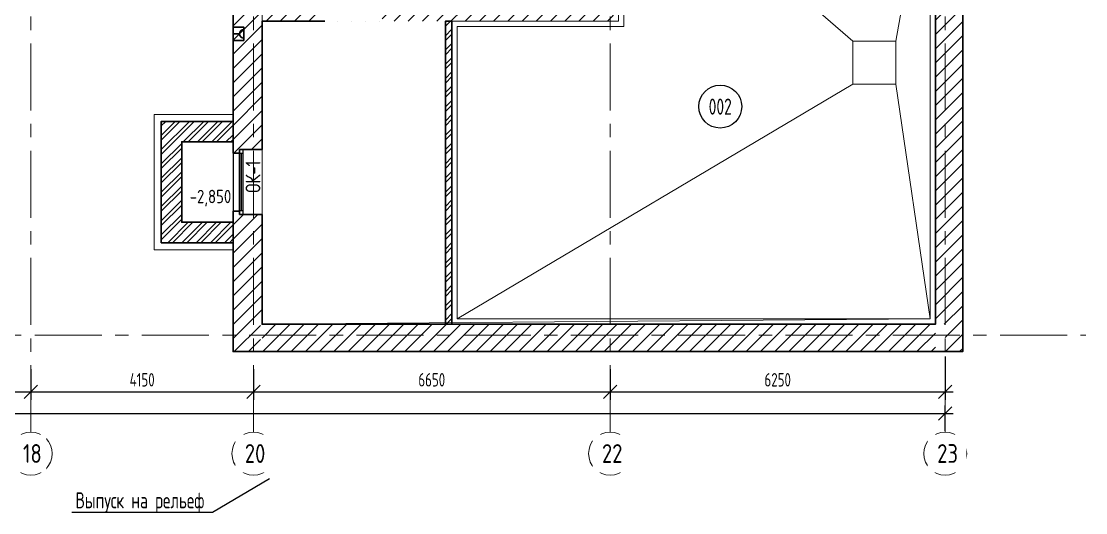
# Model space of a CAD drawing. Header units: millimetres. Extents: x -13407 to 93998, y -3312 to 109271.
# Drawn here: x 51187 to 71033, y -3312 to 5851 of the extents above; entities that cross this region are included whole.
import ezdxf
from ezdxf import colors
from ezdxf.entities.mleader import LeaderData, LeaderLine
from ezdxf.enums import TextEntityAlignment as Align
from ezdxf.math import Vec2, Vec3

# ---------------------------------------------------------------- set-up
doc = ezdxf.new("R2010")
doc.units = ezdxf.units.MM
doc.linetypes.add('CENTER', pattern=[2, 1.25, -0.25, 0.25, -0.25])
for name, color, linetype, lineweight in [('АР_Маркер экспликации', 239, 'Continuous', 13), ('АР_МосжилНии_Стены', 202, 'Continuous', 30), ('АР_Номер помещения', 1, 'Continuous', 25), ('АР_Окна', 4, 'Continuous', 0), ('АР_Оси', 193, 'Continuous', 9), ('АР_Оси размеры', 164, 'Continuous', 9), ('АР_Отметки', 250, 'Continuous', 15), ('АР_Перегородки кирпич', 244, 'Continuous', 30), ('АР_Перегородки_кирпич_Штрих', 244, 'Continuous', 5), ('АР_Помещения_площадь', 19, 'Continuous', 9), ('АР_тонкая линия', 250, 'Continuous', 0), ('АР_Штриховка кирпич', 250, 'Continuous', 9), ('АР_Штриховка монолит', 250, 'Continuous', 9), ('Маркировка ОКОН', 7, 'Continuous', 18), ('Подвал', 250, 'Continuous', 30)]:
    doc.layers.add(name, color=color, linetype=linetype, lineweight=lineweight)
doc.layers.add('АР_новое окно', color=160, linetype='Continuous')
doc.layers.add('АР_Таблицы', color=250, linetype='Continuous')
doc.styles.add('ISOCPEUR', font='isocpeur.ttf', dxfattribs={"width": 0.7})
doc.styles.add('PDF ISOCPEUR', font='isocpeur.ttf')
doc.styles.get("Standard").update_dxf_attribs({"font": 'arial.ttf'})
doc.styles.add('ГОСТ 2.304', font='isocpeur.ttf', dxfattribs={"width": 0.7})
doc.dimstyles.new('СПДС', dxfattribs={"dimscale": 100, "dimtxt": 2.5, "dimasz": 2.5, "dimexe": 1.5, "dimexo": 0, "dimgap": 1, "dimtad": 1, "dimdec": 0, "dimrnd": 1, "dimtxsty": 'ГОСТ 2.304', "dimblk": 'OBLIQUE', "dimcen": 2.5, "dimdle": 1.5, "dimadec": 0, "dimazin": 2, "dimtfac": 0.75, "dimtdec": 0, "dimtmove": 1, "dimatfit": 3, "dimfxl": 1, "dimtolj": 1, "dimarcsym": 1})
pattern_1 = [(45, (331452.74, -55205.68), (-132.58252, 132.58252), [])]

# ---------------------------------------------------------------- blocks, each defined once
blk = doc.blocks.new('*U18')
at = {"layer": 'АР_новое окно', "lineweight": 20}
for p, q in [((0, 1210), (-70, 1210)), ((0, 0), (-70, 0))]:
    blk.add_line(p, q, dxfattribs=at)
at = {"layer": 'АР_новое окно'}
for p, q in [((-70, 1210), (-70, 0)), ((-70, 0), (-70, 1210)), ((0, 1210), (0, 0)), ((0, 1140), (-70, 1140)), ((-35, 1140), (-35, 70)), ((0, 70), (-70, 70))]:
    blk.add_line(p, q, dxfattribs=at)
blk = doc.blocks.new('_Oblique')
at = {"color": 0, "linetype": 'ByBlock', "lineweight": -2}
blk.add_line((-0.5, -0.5), (0.5, 0.5), dxfattribs=at)
blk = doc.blocks.new('*D87')
at = {"layer": 'АР_Оси размеры', "color": 0, "lineweight": -2, "ltscale": 100, "transparency": 16777216}
for p, q in [((47535, -485), (47535, -1209)), ((51365, -636), (51365, -1209)), ((47385, -1059), (51515, -1059))]:
    blk.add_line(p, q, dxfattribs=at)
at = {"layer": 'АР_Оси размеры', "color": 0, "lineweight": -2, "ltscale": 100, "transparency": 16777216, "xscale": 250, "yscale": 250, "zscale": 250, "rotation": 180}
blk.add_blockref('_Oblique', (47535, -1059), dxfattribs=at)
at = {"layer": 'АР_Оси размеры', "color": 0, "lineweight": -2, "ltscale": 100, "transparency": 16777216, "xscale": 250, "yscale": 250, "zscale": 250}
blk.add_blockref('_Oblique', (51365, -1059), dxfattribs=at)
at = {"layer": 'АР_Оси размеры', "color": 0, "ltscale": 100, "transparency": 16777216, "insert": (49450, -834), "char_height": 250, "attachment_point": 5, "style": 'ГОСТ 2.304'}
blk.add_mtext('\\A1;3830', dxfattribs=at)
blk = doc.blocks.new('*D88')
at = {"layer": 'АР_Оси размеры', "color": 0, "lineweight": -2, "ltscale": 100, "transparency": 16777216}
for p, q in [((51365, -636), (51365, -1209)), ((55515, -636), (55515, -1209)), ((51215, -1059), (55665, -1059))]:
    blk.add_line(p, q, dxfattribs=at)
at = {"layer": 'АР_Оси размеры', "color": 0, "lineweight": -2, "ltscale": 100, "transparency": 16777216, "xscale": 250, "yscale": 250, "zscale": 250, "rotation": 180}
blk.add_blockref('_Oblique', (51365, -1059), dxfattribs=at)
at = {"layer": 'АР_Оси размеры', "color": 0, "lineweight": -2, "ltscale": 100, "transparency": 16777216, "xscale": 250, "yscale": 250, "zscale": 250}
blk.add_blockref('_Oblique', (55515, -1059), dxfattribs=at)
at = {"layer": 'АР_Оси размеры', "color": 0, "ltscale": 100, "transparency": 16777216, "insert": (53440, -834), "char_height": 250, "attachment_point": 5, "style": 'ГОСТ 2.304'}
blk.add_mtext('\\A1;4150', dxfattribs=at)
blk = doc.blocks.new('*D89')
at = {"layer": 'АР_Оси размеры', "color": 0, "lineweight": -2, "ltscale": 100, "transparency": 16777216}
for p, q in [((55515, -636), (55515, -1209)), ((62165, -636), (62165, -1209)), ((55365, -1059), (62315, -1059))]:
    blk.add_line(p, q, dxfattribs=at)
at = {"layer": 'АР_Оси размеры', "color": 0, "lineweight": -2, "ltscale": 100, "transparency": 16777216, "xscale": 250, "yscale": 250, "zscale": 250, "rotation": 180}
blk.add_blockref('_Oblique', (55515, -1059), dxfattribs=at)
at = {"layer": 'АР_Оси размеры', "color": 0, "lineweight": -2, "ltscale": 100, "transparency": 16777216, "xscale": 250, "yscale": 250, "zscale": 250}
blk.add_blockref('_Oblique', (62165, -1059), dxfattribs=at)
at = {"layer": 'АР_Оси размеры', "color": 0, "ltscale": 100, "transparency": 16777216, "insert": (58840, -834), "char_height": 250, "attachment_point": 5, "style": 'ГОСТ 2.304'}
blk.add_mtext('\\A1;6650', dxfattribs=at)
blk = doc.blocks.new('*D90')
at = {"layer": 'АР_Оси размеры', "color": 0, "lineweight": -2, "ltscale": 100, "transparency": 16777216}
for p, q in [((68415, -397), (68415, -1209)), ((62165, -636), (62165, -1209)), ((62015, -1059), (68565, -1059))]:
    blk.add_line(p, q, dxfattribs=at)
at = {"layer": 'АР_Оси размеры', "color": 0, "lineweight": -2, "ltscale": 100, "transparency": 16777216, "xscale": 250, "yscale": 250, "zscale": 250, "rotation": 180}
blk.add_blockref('_Oblique', (62165, -1059), dxfattribs=at)
at = {"layer": 'АР_Оси размеры', "color": 0, "lineweight": -2, "ltscale": 100, "transparency": 16777216, "xscale": 250, "yscale": 250, "zscale": 250}
blk.add_blockref('_Oblique', (68415, -1059), dxfattribs=at)
at = {"layer": 'АР_Оси размеры', "color": 0, "ltscale": 100, "transparency": 16777216, "insert": (65290, -834), "char_height": 250, "attachment_point": 5, "style": 'ГОСТ 2.304'}
blk.add_mtext('\\A1;6250', dxfattribs=at)
blk = doc.blocks.new('*D92')
at = {"layer": 'АР_Оси размеры', "color": 0, "lineweight": -2, "ltscale": 100, "transparency": 16777216}
for p, q in [((0, -1786), (0, -1311)), ((68415, -1786), (68415, -1311)), ((-150, -1461), (68565, -1461))]:
    blk.add_line(p, q, dxfattribs=at)
at = {"layer": 'АР_Оси размеры', "color": 0, "lineweight": -2, "ltscale": 100, "transparency": 16777216, "xscale": 250, "yscale": 250, "zscale": 250, "rotation": 180}
blk.add_blockref('_Oblique', (0, -1461), dxfattribs=at)
at = {"layer": 'АР_Оси размеры', "color": 0, "lineweight": -2, "ltscale": 100, "transparency": 16777216, "xscale": 250, "yscale": 250, "zscale": 250}
blk.add_blockref('_Oblique', (68415, -1461), dxfattribs=at)
at = {"layer": 'АР_Оси размеры', "color": 0, "ltscale": 100, "transparency": 16777216, "insert": (34208, -1236), "char_height": 250, "attachment_point": 5, "style": 'ГОСТ 2.304'}
blk.add_mtext('\\A1;68415', dxfattribs=at)
blk = doc.blocks.new('*U161')
at = {"layer": 'АР_Номер помещения', "color": 7}
blk.add_circle((-8971, 4692), 400, dxfattribs=at)
at = {"layer": 'АР_Номер помещения', "color": 7, "style": 'ISOCPEUR', "width": 0.7}
blk.add_attdef('НОМЕР_ПОМЕЩЕНИЯ', text='', height=300, dxfattribs=at).set_placement((-8971, 4692), align=Align.MIDDLE_CENTER)
at = {"layer": 'АР_Помещения_площадь', "color": 7, "lineweight": 30, "width": 0.7, "flags": 104}
blk.add_attdef('ИМЯ_ПОМЕЩЕНИЯ', text='', height=100, dxfattribs=at).set_placement((158, 1217), align=Align.MIDDLE_CENTER)
blk = doc.blocks.new('_DotSmall')
at = {"color": 0, "linetype": 'ByBlock', "const_width": 0.5}
blk.add_lwpolyline([(-0.0625, 0, 1), (0.0625, 0, 1)], format="xyb", close=True, dxfattribs=at)

msp = doc.modelspace()

# ---------------------------------------------------------------- hatches: boundary and pattern name
at = {"layer": 'АР_Перегородки_кирпич_Штрих', "ltscale": 100}
h = msp.add_hatch(dxfattribs=at)
h.set_pattern_fill('ANSI32', color=256, scale=500)
h.set_pattern_definition([(45, (330649.54, -59624.05), (-132.58252, 132.58252), []), (45, (330737.93, -59624.05), (-132.58252, 132.58252), [])])
h.paths.add_polyline_path([(59216.4, 5851.3), (59096.3, 5851.3), (59216.5, 5851.3)], flags=16)
h.paths.add_polyline_path([(59216.5, 5851.3), (59096.3, 5851.3), (59096.3, 5091.6), (59216.5, 5091.6)])
h.paths.add_polyline_path([(59216.5, 5091.6), (59096.3, 5091.6), (59096.3, 201), (59216.5, 201), (59216.5, 3655.5)])
at = {"layer": 'АР_Штриховка кирпич', "ltscale": 100}
h = msp.add_hatch(dxfattribs=at)
h.set_pattern_fill('ANSI32', color=256, scale=500)
h.set_pattern_definition([(45, (346742.01, -55205.68), (-132.58252, 132.58252), []), (45, (346830.4, -55205.68), (-132.58252, 132.58252), [])])
h.paths.add_polyline_path([(54177.3, 2102.6), (54177.3, 3603.8), (55135.7, 3603.8), (55135.7, 3983.8), (53797.3, 3983.8), (53797.3, 1722.6), (55135.7, 1722.6), (55135.7, 2102.6)])
at = {"layer": 'АР_Штриховка монолит', "ltscale": 100}
h = msp.add_hatch(dxfattribs=at)
h.set_pattern_fill('ANSI31', color=256, scale=1500)
h.set_pattern_definition(pattern_1)
h.paths.add_polyline_path([(47595.1, 15574), (47085.1, 15574), (47085.1, 11959.4), (42685, 11959.4), (42685, 11540), (47595.1, 11540)])
h.paths.add_polyline_path([(51541.2, 15574), (47587.5, 15574), (50990.4, 15574), (50990.4, 11540), (51541.2, 11540)])
h.paths.add_polyline_path([(51365, 11540), (50990.4, 11540), (50990.4, 9510), (51365, 9510)])
h.paths.add_polyline_path([(51541.2, 9510), (50990.4, 9510), (50990.4, 6515.2), (51541.2, 6515.2)])
h.paths.add_polyline_path([(47535, 9510), (47085.1, 9510), (47085.1, 6005.2), (47535, 6005.2)])
h.paths.add_polyline_path([(47595.1, 11540), (42685, 11540), (42685, 11408.8), (47085.1, 11408.8), (47085.1, 9510), (47595.1, 9510)])
h.paths.add_polyline_path([(51365, 6250), (47535, 6250), (47535, 6005.2), (51365, 6005.2)])
h.paths.add_polyline_path([(51365, 6515.2), (47595.1, 6515.2), (47595.1, 9510), (47535, 9510), (47535, 6250), (51365, 6250)])
h.paths.add_polyline_path([(55515, 9510), (55179.8, 9510), (55179.8, 6515.2), (51365, 6515.2), (51365, 6250), (55515, 6250)])
h.paths.add_polyline_path([(55515, 6250), (51365, 6250), (51365, 6005.2), (55135.7, 6005.2), (55135.7, 3393.2), (55254.6, 3393.2), (55254.6, 3458.2), (55515, 3458.2)])
h.paths.add_polyline_path([(55515, 11540), (55179.8, 11540), (55179.8, 10473.1), (51541.2, 10473.1), (51541.2, 11540), (51365, 11540), (51365, 9510), (51541.2, 9510), (51541.2, 10178.8), (55179.8, 10178.8), (55179.8, 9510), (55515, 9510)])
h.paths.add_polyline_path([(60058, 10473.1), (55676.6, 10473.1), (55676.6, 11540), (55515, 11540), (55515, 9510), (55676.6, 9510), (55676.6, 10178.8), (60058, 10178.8)])
h.paths.add_polyline_path([(55515, 15790), (55179.8, 15790), (55179.8, 11540), (55515, 11540)])
h.paths.add_polyline_path([(55676.6, 15790), (55515, 15790), (55515, 11540), (55676.6, 11540)])
h.paths.add_polyline_path([(55676.6, 18826.8), (55275, 18826.8), (55275, 18641.6), (55030.3, 18641.6), (55030.3, 18279.4), (55179.8, 18279.4), (55179.8, 15790), (55676.5, 15790.1)])
h.paths.add_polyline_path([(53865.3, 18641.6), (51541.2, 18641.6), (51541.2, 18279.4), (53865.3, 18279.4)])
h.paths.add_polyline_path([(55921.5, 18641.6), (55676.6, 18641.6), (55676.6, 18281.1), (55921.5, 18281.1)])
h.paths.add_polyline_path([(62165, 10880.2), (61570.7, 10880.2), (61570.7, 9510), (62165, 9510)])
h.paths.add_polyline_path([(62165, 9510), (61570.7, 9510), (61570.7, 8553.4), (62165, 8552.9)])
h.paths.add_polyline_path([(68741.6, 9510), (68231.8, 9510), (68231.8, 8269.4), (68622.9, 8269.4), (68622.9, 8204.4), (68741.6, 8204.4)])
h.paths.add_polyline_path([(68741.6, 9814.3), (68415, 9814.3), (68415, 9510), (68741.6, 9510)])
h.paths.add_polyline_path([(58948.8, 18281.1), (58948.8, 18641.6), (57122.2, 18641.6), (57122.2, 18281.1)])
h.paths.add_polyline_path([(60149.5, 18641.6), (60149.5, 18281.1), (61575.5, 18281.1), (61575.5, 18641.6)])
h.paths.add_polyline_path([(65089.9, 9510), (65089.9, 9814.3), (62318.3, 9814.3), (62318.3, 10880.2), (62165, 10880.2), (62165, 9510)])
h.paths.add_polyline_path([(66789.9, 9814.4), (66789.9, 9304.4), (68415, 9304.3), (68415, 9814.3)])
h.paths.add_polyline_path([(65089.9, 9304.3), (65089.9, 9510), (62165, 9510), (62165, 8552.9), (62318.3, 8552.8), (62318.3, 9304.3)])
h.paths.add_polyline_path([(56817.4, 6250), (56817.4, 6790.8), (55671.6, 6790.8), (55671.6, 9510), (55515, 9510), (55515, 6250)])
h.paths.add_polyline_path([(57917.4, 6790.8), (57917.4, 6250), (62319.1, 6249.9), (62319.3, 7386), (61570.9, 7386.2), (61570.7, 6790.8)])
h.paths.add_polyline_path([(57917.4, 6250), (57917.4, 5851.3), (56817.4, 5851.3), (56817.4, 6250), (55515, 6250), (55515, 3458.2), (55676.6, 3458.2), (55676.6, 5851.3), (62318.4, 5851.2), (62318.4, 6249.9)])
h = msp.add_hatch(dxfattribs=at)
h.set_pattern_fill('ANSI31', color=256, scale=1500)
h.set_pattern_definition(pattern_1)
h.paths.add_polyline_path([(55676.6, 2248.3), (55254.6, 2248.3), (55254.6, 2313.3), (55135.7, 2313.3), (55135.7, -309.2), (55676.6, -309.2)])
h.paths.add_polyline_path([(62165, 201), (55647.9, 201), (55647.9, -309.2), (62165, -309.2)])
h.paths.add_polyline_path([(68415, 201), (62165, 201), (62165, -309.2), (68415, -309.2)])
h.paths.add_polyline_path([(68741.6, 7059.6), (68231.8, 7059.6), (68231.8, -309.2), (68741.6, -309.2)])

# ---------------------------------------------------------------- linework, layer by layer
at = {"layer": 'АР_МосжилНии_Стены', "ltscale": 100}
for p, q in [((55254.6, 3393.2, 0.4), (55135.7, 3393.2, 0.4)), ((55254.6, 3458.2, 0.4), (55676.6, 3458.2)), ((55254.6, 3393.2, 0.4), (55254.6, 3458.2, 0.4)), ((55254.6, 2313.3, 0.4), (55135.7, 2313.3, 0.4)), ((55254.6, 2248.3, 0.4), (55254.6, 2313.3, 0.4)), ((55254.6, 2248.3, 0.4), (55676.6, 2248.3))]:
    msp.add_line(p, q, dxfattribs=at)
for points in [[(35750.4, 11408.8), (47085.1, 11408.8), (47085.1, 6005.2), (55135.7, 6005.2), (55135.7, 3393.2)], [(55135.7, 2313.3), (55135.7, -309.2), (68741.6, -309.2), (68741.6, 7124.6)], [(68231.8, 7059.6), (68231.8, 201), (55676.6, 201), (55676.6, 2248.3)], [(55676.6, 3458.2), (55676.6, 5851.3), (56848.4, 5851.3)]]:
    msp.add_lwpolyline(points, dxfattribs=at)
msp.add_lwpolyline([(55335.2, 5492.5), (55335.2, 5742.8), (55135.7, 5742.8), (55135.7, 5492.5)], close=True, dxfattribs=at)
at = {"layer": 'АР_новое окно'}
msp.add_line((55135.7, 3393.2, 0.4), (55135.7, 2313.3, 0.4), dxfattribs=at)
at = {"layer": 'АР_Окна', "lineweight": 15, "ltscale": 100}
msp.add_line((55676.6, 2248.3), (55676.6, 3459.5), dxfattribs=at)
at = {"layer": 'АР_Оси', "linetype": 'CENTER', "ltscale": 1000}
for p, q in [((51365, -1811.3), (51365, 32496.2)), ((55515, -1811.3), (55515, 32496.2)), ((62165, -1811.3), (62165, 32496.2)), ((68415, -1811.3), (68415, 32496.2)), ((-12563.8, 0), (71033.4, 0))]:
    msp.add_line(p, q, dxfattribs=at)
at = {"layer": 'АР_Оси', "ltscale": 0.5}
for centre in [(51365, -2211.3), (55515, -2211.3), (62165, -2211.3), (68415, -2211.3)]:
    msp.add_circle(centre, 400, dxfattribs=at)
at = {"layer": 'АР_Перегородки кирпич', "linetype": 'Continuous', "ltscale": 100}
msp.add_lwpolyline([(59216.5, 5851.3), (59096.3, 5851.3), (59096.3, 201), (59216.5, 201)], close=True, dxfattribs=at)
at = {"layer": 'АР_Таблицы', "ltscale": 100}
for p, q in [((55813.6, -2678.9), (54754.2, -3306.7)), ((54754.2, -3306.7), (52126.4, -3306.7))]:
    msp.add_line(p, q, dxfattribs=at)
at = {"layer": 'АР_тонкая линия', "color": 18, "ltscale": 500, "true_color": 0x000000, "elevation": -1.4}
for points in [[(68231.8, 7059.6), (68231.8, 201), (59216.5, 201), (59216.5, 5851.3), (62322.6, 5851.3), (62322.6, 7386.1)], [(68131.8, 7059.5), (68131.8, 301), (59316.5, 301), (59316.5, 5755.4), (62422.6, 5755.4), (62420.5, 7384.8)]]:
    msp.add_lwpolyline(points, dxfattribs=at)
at = {"layer": 'Подвал', "lineweight": 13, "ltscale": 500}
for p, q in [((62418.3, 9179.6, -0.6), (66693.9, 5480.7)), ((67495.4, 5480.7), (68131.8, 9204.3, -1.4)), ((59316.5, 301, -1.4), (66693.9, 4679)), ((67495.4, 4679), (68131.8, 301, -1.4))]:
    msp.add_line(p, q, dxfattribs=at)
at = {"layer": 'Подвал', "ltscale": 100}
msp.add_line((55254.5, 5617.7), (55135.7, 5617.7), dxfattribs=at)
at = {"layer": 'Подвал', "lineweight": 13, "ltscale": 500}
msp.add_lwpolyline([(16761.8, 30962), (51158.5, 30962), (51158.5, 27997.2), (49782.2, 27997.2), (49782.2, 27065.6), (61575.5, 27065.6), (61570.7, 9118.3), (68131.8, 9204.3), (68131.8, 301), (55676.6, 201), (55676.6, 10178.8), (51541.2, 10178.8), (51541.2, 16261.2), (20534.6, 16261.2), (20534.6, 6644.6), (13397.6, 6644.6), (13369.1, 28025.4), (11889.8, 28025.4), (11889.8, 36090), (16769.8, 36090), (16761.8, 30962)], dxfattribs=at)
msp.add_lwpolyline([(66693.9, 4679), (67495.4, 4679), (67495.4, 5480.7), (66693.9, 5480.7)], close=True, dxfattribs=at)
at = {"layer": 'Подвал', "lineweight": 18, "ltscale": 100, "elevation": 0.4}
msp.add_lwpolyline([(55135.7, 4113.8), (53667.3, 4113.8), (53667.3, 1592.6), (55135.7, 1592.6)], dxfattribs=at)
at = {"layer": 'Подвал', "ltscale": 100, "elevation": 0.4}
for points in [[(55135.7, 3983.8), (53797.3, 3983.8), (53797.3, 1722.6), (55135.7, 1722.6)], [(55135.7, 3603.8), (54177.3, 3603.8), (54177.3, 2102.6), (55135.7, 2102.6)]]:
    msp.add_lwpolyline(points, dxfattribs=at)
at = {"layer": 'Подвал', "ltscale": 100}
msp.add_arc((55335.2, 5617.7), 80.7, 90, 270, dxfattribs=at)

# ---------------------------------------------------------------- block references
at = {"layer": 'АР_Маркер экспликации', "color": 7}
ref = msp.add_blockref('*U161', (73190, -432.1), dxfattribs=at)
ref.add_attrib('НОМЕР_ПОМЕЩЕНИЯ', '002', dxfattribs={"layer": 'АР_Номер помещения', "color": 7, "height": 300, "style": 'ISOCPEUR', "width": 0.7}).set_placement((64219, 4259.8), align=Align.MIDDLE_CENTER)
at = {"layer": 'АР_новое окно', "xscale": -1, "rotation": 180}
msp.add_blockref('*U18', (55324.6, 3458.2, 0.4), dxfattribs=at)

# ---------------------------------------------------------------- texts
at = {"layer": 'АР_Таблицы', "ltscale": 100, "insert": (52196.8, -3121.7), "char_height": 300, "width": 7500, "attachment_point": 4, "style": 'ISOCPEUR'}
msp.add_mtext('Выпуск на рельеф', dxfattribs=at)
at = {"layer": 'Маркировка ОКОН', "lineweight": 0, "insert": (55645.7, 3253.9, 0.4), "char_height": 275.423, "attachment_point": 9, "rotation": 89.99779, "style": 'PDF ISOCPEUR'}
msp.add_mtext('{\\W0.8;ОК-1}', dxfattribs=at)

# ---------------------------------------------------------------- dimensions: what is measured, and where the dimension line sits
at = {"layer": 'АР_Оси размеры', "ltscale": 100}
for base, p1, p2, picture, middle in [((51365, -1058.6), (47535, -484.7), (51365, -636.5), '*D87', (49450, -833.6)), ((68415, -1058.6), (62165, -636.5), (68415, -397.1), '*D90', (65290, -833.6)), ((55515, -1058.6), (51365, -636.5), (55515, -636.5), '*D88', (53440, -833.6)), ((62165, -1058.6), (55515, -636.5), (62165, -636.5), '*D89', (58840, -833.6))]:
    dim = msp.add_linear_dim(base=base, p1=p1, p2=p2, dimstyle='СПДС', dxfattribs=at)
    dim.commit()
    dim.dimension.update_dxf_attribs({"geometry": picture, "text_midpoint": middle})

# ---------------------------------------------------------------- leaders
at = {"layer": 'АР_Отметки'}
ml = msp.add_multileader_mtext('Standard', dxfattribs=at)
ml.set_content('Л.1п', color=256, style='ISOCPEUR')
ml.set_leader_properties(color=256, linetype='Continuous', lineweight=-1)
ml.set_arrow_properties(name='DOTSMALL')
ml.build(insert=Vec2(0, 0))
ml.multileader.update_dxf_attribs({"has_text_frame": 1, "text_left_attachment_type": 4, "text_right_attachment_type": 4, "dogleg_length": 100, "arrow_head_size": 180})
ctx = ml.context
ctx.base_point, ctx.char_height, ctx.arrow_head_size, ctx.landing_gap_size, ctx.plane_origin = Vec3(54327.7, 24801.8, 0), 250, 180, 50, Vec3(41095.3, 12373.5, 0)
ctx.left_attachment, ctx.right_attachment = 4, 4
notes = []
notes.append((ctx, [(0, (0, 0, 0), (0, 0), (1, 0), 1, [])]))
ctx.mtext.insert, ctx.mtext.width, ctx.mtext.line_spacing_style, ctx.mtext.flow_direction = Vec3(54377.7, 25135.1, 0), 852.697, 2, 5
ml = msp.add_multileader_mtext('Standard', dxfattribs=at)
ml.set_content('{\\W0.8;-2,850}', color=256, style='ISOCPEUR')
ml.set_leader_properties(color=256, linetype='Continuous', lineweight=-1)
ml.set_arrow_properties(name='DOTSMALL')
ml.build(insert=Vec2(0, 0))
ml.multileader.update_dxf_attribs({"has_text_frame": 1, "text_left_attachment_type": 4, "text_right_attachment_type": 4, "dogleg_length": 100, "arrow_head_size": 180})
ctx = ml.context
ctx.base_point, ctx.char_height, ctx.arrow_head_size, ctx.landing_gap_size, ctx.plane_origin = Vec3(53930.6, 20345.3), 250, 180, 50, Vec3(53849.2, 19411)
ctx.left_attachment, ctx.right_attachment = 4, 4
notes.append((ctx, [(0, (0, 0, 0), (0, 0), (1, 0), 1, [])]))
ctx.mtext.insert, ctx.mtext.width, ctx.mtext.defined_height, ctx.mtext.line_spacing_style, ctx.mtext.flow_direction = Vec3(53980.6, 20678.6), 769.989, 343.9, 2, 5
ml = msp.add_multileader_mtext('Standard', dxfattribs=at)
ml.set_content('{\\W0.8;-2,950}', color=256, style='ISOCPEUR')
ml.set_leader_properties(color=256, linetype='Continuous', lineweight=-1)
ml.set_arrow_properties(name='DOTSMALL')
ml.build(insert=Vec2(0, 0))
ml.multileader.update_dxf_attribs({"has_text_frame": 1, "text_left_attachment_type": 4, "text_right_attachment_type": 4, "dogleg_length": 100, "arrow_head_size": 180})
ctx = ml.context
ctx.base_point, ctx.char_height, ctx.arrow_head_size, ctx.landing_gap_size, ctx.plane_origin = Vec3(62921.6, 10283.7), 250, 180, 50, Vec3(62840.2, 9005.6)
ctx.left_attachment, ctx.right_attachment = 4, 4
notes.append((ctx, [(0, (0, 0, 0), (0, 0), (1, 0), 1, [])]))
ctx.mtext.insert, ctx.mtext.width, ctx.mtext.defined_height, ctx.mtext.line_spacing_style, ctx.mtext.flow_direction = Vec3(62971.6, 10617), 769.989, 343.9, 2, 5
ml = msp.add_multileader_mtext('Standard', dxfattribs=at)
ml.set_content('{\\W0.8;-2,850}', color=256, style='ISOCPEUR')
ml.set_leader_properties(color=256, linetype='Continuous', lineweight=-1)
ml.set_arrow_properties(name='DOTSMALL')
ml.build(insert=Vec2(0, 0))
ml.multileader.update_dxf_attribs({"has_text_frame": 1, "text_left_attachment_type": 4, "text_right_attachment_type": 4, "dogleg_length": 100, "arrow_head_size": 180})
ctx = ml.context
ctx.base_point, ctx.char_height, ctx.arrow_head_size, ctx.landing_gap_size, ctx.plane_origin = Vec3(68697, 7446.9), 250, 180, 50, Vec3(68615.6, 6168.8)
ctx.left_attachment, ctx.right_attachment = 4, 4
notes.append((ctx, [(0, (0, 0, 0), (0, 0), (1, 0), 1, [])]))
ctx.mtext.insert, ctx.mtext.width, ctx.mtext.defined_height, ctx.mtext.line_spacing_style, ctx.mtext.flow_direction = Vec3(68747, 7780.2), 769.989, 343.9, 2, 5
ml = msp.add_multileader_mtext('Standard', dxfattribs=at)
ml.set_content('{\\W0.8;-2,850}', color=256, style='ISOCPEUR')
ml.set_leader_properties(color=256, linetype='Continuous', lineweight=-1)
ml.set_arrow_properties(name='DOTSMALL')
ml.build(insert=Vec2(0, 0))
ml.multileader.update_dxf_attribs({"has_text_frame": 1, "text_left_attachment_type": 4, "text_right_attachment_type": 4, "dogleg_length": 100, "arrow_head_size": 180})
ctx = ml.context
ctx.base_point, ctx.char_height, ctx.arrow_head_size, ctx.landing_gap_size, ctx.plane_origin = Vec3(54277, 2375.4), 250, 180, 50, Vec3(54195.6, 1097.2)
ctx.left_attachment, ctx.right_attachment = 4, 4
notes.append((ctx, [(0, (0, 0, 0), (0, 0), (1, 0), 1, [])]))
ctx.mtext.insert, ctx.mtext.width, ctx.mtext.defined_height, ctx.mtext.line_spacing_style, ctx.mtext.flow_direction = Vec3(54327, 2708.7), 769.989, 343.9, 2, 5
for ctx, leaders in notes:
    for number, flags, end, landing, length, lines in leaders:
        leader = LeaderData()
        leader.index, (leader.has_last_leader_line, leader.has_dogleg_vector, leader.attachment_direction) = number, flags
        leader.last_leader_point, leader.dogleg_vector, leader.dogleg_length = Vec3(end), Vec3(landing), length
        for number, points, colour, breaks in lines:
            line = LeaderLine()
            line.index, line.vertices, line.color, line.breaks = number, Vec3.list(points), colors.encode_raw_color(colour), breaks
            leader.lines.append(line)
        ctx.leaders.append(leader)

# ---------------------------------------------------------------- next in the draw order: texts
at = {"layer": 'АР_Оси', "char_height": 350, "attachment_point": 1, "line_spacing_factor": 1.149209, "style": 'ГОСТ 2.304', "bg_fill": 2}
for s, insert, width in [('{\\W0.8;18}', (51217.5, -2033.5), 258.628), ('{\\W0.8;20}', (55353.7, -2033.5), 392.561), ('{\\W0.8;22}', (62013.7, -2033.5), 520.89), ('{\\W0.8;23}', (68263.6, -2033.5), 370.762)]:
    msp.add_mtext(s, dxfattribs=dict(at, insert=insert, width=width))

# ---------------------------------------------------------------- next in the draw order: dimensions: what is measured, and where the dimension line sits
at = {"layer": 'АР_Оси размеры', "ltscale": 100}
dim = msp.add_linear_dim(base=(68415, -1460.7), p1=(0, -1786.3), p2=(68415, -1786.3), dimstyle='СПДС', dxfattribs=at)
dim.commit()
dim.dimension.update_dxf_attribs({"geometry": '*D92', "text_midpoint": (34207.5, -1235.7)})

doc.saveas('drawing.dxf')
